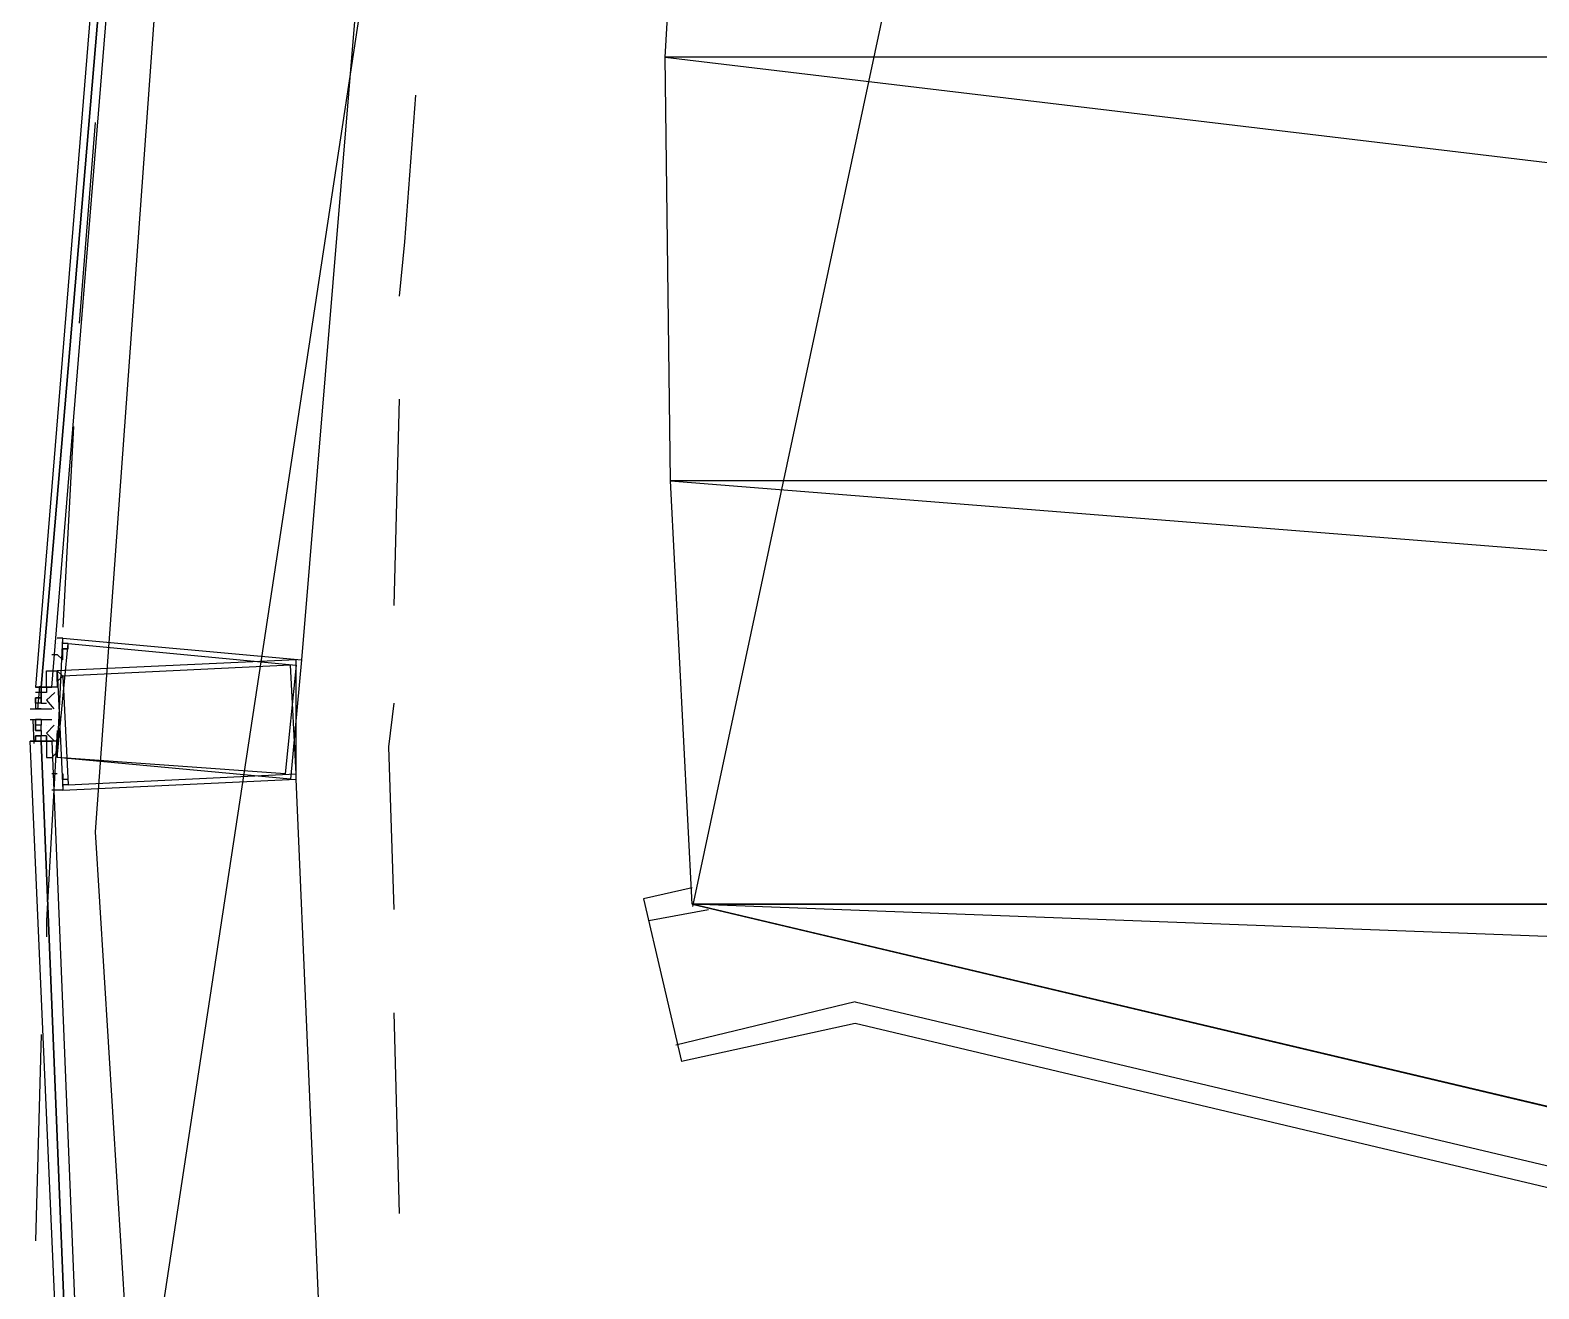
# Model space of a CAD drawing. Header units: feet. Extents: x -84 to 198, y -22 to 181.
# Drawn here: x 13.28 to 16.987, y 61.686 to 64.778 of the extents above; entities that cross this region are included whole.
import ezdxf

# ---------------------------------------------------------------- set-up
doc = ezdxf.new("R2010")
doc.units = ezdxf.units.FT
for name, color, linetype in [('A-AREA-COMUN', 252, 'CONTINUOUS'), ('A-LINEA', 7, 'CONTINUOUS'), ('A-MURO-CONCRETO', 8, 'CONTINUOUS')]:
    doc.layers.add(name, color=color, linetype=linetype)

msp = doc.modelspace()

# ---------------------------------------------------------------- linework, layer by layer
at = {"layer": 'A-AREA-COMUN'}
msp.add_lwpolyline([(22.912, 92.0178), (23.28, 89.4044), (24.128, 86.56), (24.128, 85.5644), (21.84, 82.72), (19.552, 80.4089), (16.832, 76.4444), (15.328, 73.28), (14.752, 70.8444), (14.4, 70.4889), (13.728, 66.8089), (13.44, 62.8089), (13.952, 54.4889)], dxfattribs=at)
at = {"layer": 'A-LINEA'}
for p, q in [((17.6891, 75.6643), (14.9075, 62.6253)), ((15.5275, 74.2895), (13.4294, 60.48)), ((14.2533, 66.9244), (13.9467, 63.2311)), ((13.44, 64.5511), (13.4, 64.0578)), ((14.1867, 63.8711), (14.1733, 63.3644)), ((13.3867, 63.8044), (13.36, 63.3111)), ((13.3333, 63.2844), (13.3333, 63.2844)), ((13.3333, 63.2711), (13.3333, 63.2711)), ((13.3333, 63.2578), (13.3333, 63.2578)), ((13.3467, 63.2711), (13.3467, 63.2711)), ((13.3467, 63.2578), (13.3467, 63.2578)), ((13.3733, 63.2711), (13.36, 63.2711)), ((13.2933, 63.1644), (13.2933, 63.1644)), ((13.2933, 63.1644), (13.2933, 63.1644)), ((13.2933, 63.1644), (13.2933, 63.1644)), ((13.2933, 63.1644), (13.2933, 63.1644)), ((13.2933, 63.1644), (13.2933, 63.1644)), ((13.2933, 63.1644), (13.2933, 63.1644)), ((13.2933, 63.1644), (13.2933, 63.1644)), ((13.2933, 63.1644), (13.2933, 63.1644)), ((13.2933, 63.1644), (13.2933, 63.1644)), ((13.2933, 63.1644), (13.2933, 63.1644)), ((13.3067, 63.1644), (13.2933, 63.1644)), ((13.2933, 63.1644), (13.2933, 63.1644)), ((13.2933, 63.1644), (13.2933, 63.1644)), ((13.2933, 63.1644), (13.2933, 63.1644)), ((13.2933, 63.1644), (13.2933, 63.1644)), ((13.2933, 63.1644), (13.2933, 63.1644)), ((13.2933, 63.1644), (13.2933, 63.1644)), ((13.2933, 63.1644), (13.2933, 63.1644)), ((13.299, 63.1088), (13.3038, 63.1666)), ((13.3067, 63.1644), (13.3067, 63.1644)), ((13.3067, 63.1644), (13.3067, 63.1644)), ((13.3067, 63.1644), (13.3067, 63.1644)), ((13.3067, 63.1644), (13.3067, 63.1644)), ((13.3067, 63.1644), (13.3067, 63.1644)), ((13.3067, 63.1644), (13.3067, 63.1644)), ((13.3067, 63.1644), (13.3067, 63.1644)), ((13.3067, 63.1644), (13.3067, 63.1644)), ((13.3067, 63.1644), (13.3067, 63.1644)), ((13.3067, 63.1644), (13.3067, 63.1644)), ((13.3067, 63.1644), (13.32, 63.1644)), ((13.3067, 63.1644), (13.3067, 63.1644)), ((13.3067, 63.1644), (13.3067, 63.1511)), ((13.3067, 63.1644), (13.3067, 63.1511)), ((13.32, 63.1644), (13.32, 63.1644)), ((13.32, 63.1644), (13.32, 63.1511)), ((13.32, 63.1644), (13.32, 63.1644)), ((13.32, 63.1644), (13.32, 63.1644)), ((13.32, 63.1644), (13.32, 63.1644)), ((13.32, 63.1644), (13.32, 63.1644)), ((13.3333, 63.1644), (13.3333, 63.1644)), ((13.3333, 63.1644), (13.3333, 63.1644)), ((13.3333, 63.1644), (13.3333, 63.1644)), ((13.3333, 63.1644), (13.3333, 63.1644)), ((13.3333, 63.1644), (13.3333, 63.1644)), ((13.2933, 63.1511), (13.2933, 63.1511)), ((13.2933, 63.1511), (13.2933, 63.1511)), ((13.3067, 63.1511), (13.2933, 63.1511)), ((13.2933, 63.1511), (13.2933, 63.1511)), ((13.2933, 63.1511), (13.2933, 63.1511)), ((13.2933, 63.1511), (13.2933, 63.1511)), ((13.2933, 63.1511), (13.2933, 63.1511)), ((13.2933, 63.1511), (13.2933, 63.1511)), ((13.2933, 63.1511), (13.2933, 63.1511)), ((13.2933, 63.1378), (13.2933, 63.1378)), ((13.2933, 63.1378), (13.2933, 63.1378)), ((13.2933, 63.1244), (13.2933, 63.1378)), ((13.2933, 63.1378), (13.2933, 63.1378)), ((13.2933, 63.1378), (13.2933, 63.1378)), ((13.3067, 63.1378), (13.2933, 63.1378)), ((13.2933, 63.1378), (13.2933, 63.1378)), ((13.2933, 63.1378), (13.2933, 63.1378)), ((13.2933, 63.1378), (13.2933, 63.1378)), ((13.2933, 63.1378), (13.2933, 63.1378)), ((13.2933, 63.1378), (13.2933, 63.1378)), ((13.2933, 63.1378), (13.2933, 63.1378)), ((13.3067, 63.1378), (13.2933, 63.1378)), ((13.2933, 63.1378), (13.2933, 63.1378)), ((13.2933, 63.1378), (13.2933, 63.1378)), ((13.2933, 63.1378), (13.2933, 63.1378)), ((13.2933, 63.1378), (13.2933, 63.1378)), ((13.2933, 63.1378), (13.2933, 63.1378)), ((13.2933, 63.1378), (13.2933, 63.1378)), ((13.2933, 63.1378), (13.2933, 63.1378)), ((13.2933, 63.1378), (13.2933, 63.1378)), ((13.2933, 63.1378), (13.2933, 63.1378)), ((13.2933, 63.1378), (13.2933, 63.1244)), ((13.2933, 63.1378), (13.2933, 63.1378)), ((13.2933, 63.1378), (13.2933, 63.1378)), ((13.2933, 63.1378), (13.2933, 63.1378)), ((13.2933, 63.1378), (13.2933, 63.1378)), ((13.2933, 63.1378), (13.2933, 63.1378)), ((13.2933, 63.1378), (13.2933, 63.1378)), ((13.2933, 63.1378), (13.2933, 63.1378)), ((13.2933, 63.1378), (13.2933, 63.1378)), ((13.2933, 63.1378), (13.2933, 63.1378)), ((13.3067, 63.1378), (13.2933, 63.1378)), ((13.2933, 63.1244), (13.2933, 63.1244)), ((13.2933, 63.1244), (13.2933, 63.1244)), ((13.2933, 63.1244), (13.2933, 63.1244)), ((13.2933, 63.1244), (13.2933, 63.1244)), ((13.2933, 63.1244), (13.2933, 63.1111)), ((13.2933, 63.1244), (13.2933, 63.1244)), ((13.2933, 63.1244), (13.2933, 63.1244)), ((13.2933, 63.1244), (13.2933, 63.1244)), ((13.2933, 63.1244), (13.2933, 63.1244)), ((13.2933, 63.1244), (13.2933, 63.1244)), ((13.2933, 63.1244), (13.2933, 63.1244)), ((13.3067, 63.1244), (13.2933, 63.1244)), ((13.2933, 63.1244), (13.2933, 63.1244)), ((13.2933, 63.1244), (13.2933, 63.1244)), ((13.2933, 63.1244), (13.2933, 63.1244)), ((13.2933, 63.1244), (13.2933, 63.1244)), ((13.2933, 63.1244), (13.2933, 63.1244)), ((13.2933, 63.1244), (13.2933, 63.1244)), ((13.2933, 63.1244), (13.2933, 63.1244)), ((13.2933, 63.1244), (13.2933, 63.1244)), ((13.2933, 63.1244), (13.2933, 63.1244)), ((13.2933, 63.1244), (13.2933, 63.1244)), ((13.2933, 63.1244), (13.2933, 63.1244)), ((13.2933, 63.1244), (13.2933, 63.1244)), ((13.2933, 63.1244), (13.2933, 63.1244)), ((13.2933, 63.1244), (13.2933, 63.1244)), ((13.2933, 63.1244), (13.2933, 63.1244)), ((13.2933, 63.1244), (13.2933, 63.1244)), ((13.2933, 63.1244), (13.2933, 63.1244)), ((13.2933, 63.1244), (13.2933, 63.1111)), ((13.2933, 63.1244), (13.2933, 63.1244)), ((13.2933, 63.1244), (13.2933, 63.1244)), ((13.2933, 63.1244), (13.2933, 63.1111)), ((13.3067, 63.1511), (13.3067, 63.1511)), ((13.3067, 63.1511), (13.3067, 63.1511)), ((13.3067, 63.1511), (13.3067, 63.1511)), ((13.3067, 63.1511), (13.3067, 63.1511)), ((13.32, 63.1511), (13.3067, 63.1511)), ((13.3067, 63.1511), (13.3067, 63.1378)), ((13.3067, 63.1511), (13.3067, 63.1511)), ((13.3067, 63.1511), (13.3067, 63.1511)), ((13.3067, 63.1378), (13.3067, 63.1511)), ((13.32, 63.1511), (13.3067, 63.1511)), ((13.3067, 63.1511), (13.3067, 63.1511)), ((13.3067, 63.1378), (13.3067, 63.1511)), ((13.3067, 63.1511), (13.3067, 63.1511)), ((13.3067, 63.1511), (13.3067, 63.1511)), ((13.3067, 63.1511), (13.3067, 63.1511)), ((13.3067, 63.1378), (13.3067, 63.1511)), ((13.3067, 63.1511), (13.3067, 63.1511)), ((13.3067, 63.1511), (13.3067, 63.1511)), ((13.3067, 63.1511), (13.3067, 63.1511)), ((13.3067, 63.1511), (13.3067, 63.1511)), ((13.3067, 63.1511), (13.3067, 63.1511)), ((13.3067, 63.1511), (13.3067, 63.1511)), ((13.3067, 63.1511), (13.3067, 63.1511)), ((13.3067, 63.1511), (13.3067, 63.1511)), ((13.3067, 63.1511), (13.3067, 63.1511)), ((13.3067, 63.1511), (13.3067, 63.1511)), ((13.3067, 63.1511), (13.3067, 63.1511)), ((13.3067, 63.1511), (13.3067, 63.1511)), ((13.3067, 63.1511), (13.3067, 63.1511)), ((13.3067, 63.1511), (13.3067, 63.1511)), ((13.32, 63.1511), (13.3067, 63.1511)), ((13.3067, 63.1511), (13.3067, 63.1511)), ((13.3067, 63.1511), (13.3067, 63.1511)), ((13.3067, 63.1511), (13.3067, 63.1511)), ((13.3067, 63.1511), (13.3067, 63.1511)), ((13.3067, 63.1378), (13.3067, 63.1378)), ((13.3067, 63.1378), (13.3067, 63.1378)), ((13.3067, 63.1378), (13.3067, 63.1378)), ((13.3067, 63.1244), (13.3067, 63.1378)), ((13.3067, 63.1378), (13.3067, 63.1378)), ((13.3067, 63.1244), (13.3067, 63.1378)), ((13.3067, 63.1244), (13.3067, 63.1378)), ((13.3067, 63.1378), (13.3067, 63.1378)), ((13.3067, 63.1378), (13.3067, 63.1378)), ((13.3067, 63.1378), (13.3067, 63.1378)), ((13.3067, 63.1378), (13.3067, 63.1378)), ((13.3067, 63.1378), (13.3067, 63.1378)), ((13.3067, 63.1378), (13.3067, 63.1378)), ((13.3067, 63.1378), (13.3067, 63.1378)), ((13.3067, 63.1378), (13.3067, 63.1378)), ((13.3067, 63.1378), (13.3067, 63.1378)), ((13.3067, 63.1378), (13.3067, 63.1378)), ((13.3067, 63.1378), (13.3067, 63.1378)), ((13.3067, 63.1378), (13.3067, 63.1378)), ((13.3067, 63.1378), (13.3067, 63.1378)), ((13.3067, 63.1378), (13.3067, 63.1378)), ((13.3067, 63.1378), (13.3067, 63.1244)), ((13.3067, 63.1378), (13.3067, 63.1378)), ((13.3067, 63.1378), (13.3067, 63.1378)), ((13.3067, 63.1378), (13.3067, 63.1244)), ((13.3067, 63.1244), (13.3067, 63.1244)), ((13.3067, 63.1244), (13.3067, 63.1244)), ((13.3067, 63.1244), (13.3067, 63.1244)), ((13.3067, 63.1244), (13.3067, 63.1244)), ((13.3067, 63.1244), (13.3067, 63.1244)), ((13.3067, 63.1244), (13.3067, 63.1244)), ((13.3067, 63.1244), (13.3067, 63.1244)), ((13.3067, 63.1244), (13.32, 63.1244)), ((13.3067, 63.1244), (13.3067, 63.1244)), ((13.3067, 63.1244), (13.3067, 63.1244)), ((13.3067, 63.1244), (13.3067, 63.1244)), ((13.3067, 63.1244), (13.3067, 63.1244)), ((13.3067, 63.1244), (13.3067, 63.1244)), ((13.3067, 63.1244), (13.3067, 63.1244)), ((13.3067, 63.1244), (13.3067, 63.1244)), ((13.3067, 63.1244), (13.3067, 63.1244)), ((13.3067, 63.1244), (13.3067, 63.1244)), ((13.3067, 63.1244), (13.3067, 63.1244)), ((13.3067, 63.1244), (13.3067, 63.1244)), ((13.3067, 63.1244), (13.3067, 63.1244)), ((13.3067, 63.1244), (13.3067, 63.1244)), ((13.32, 63.1511), (13.32, 63.1511)), ((13.32, 63.1511), (13.32, 63.1511)), ((13.32, 63.1511), (13.32, 63.1511)), ((13.32, 63.1511), (13.32, 63.1511)), ((13.32, 63.1511), (13.32, 63.1511)), ((13.32, 63.1511), (13.32, 63.1511)), ((13.32, 63.1511), (13.32, 63.1511)), ((13.32, 63.1511), (13.32, 63.1511)), ((13.32, 63.1511), (13.32, 63.1511)), ((13.32, 63.1511), (13.32, 63.1511)), ((13.32, 63.1244), (13.32, 63.1244)), ((13.32, 63.1244), (13.32, 63.1244)), ((13.32, 63.1244), (13.32, 63.1244)), ((13.28, 63.1111), (13.28, 63.1111)), ((13.28, 63.1111), (13.2933, 63.1111)), ((13.28, 63.1111), (13.2933, 63.1111)), ((13.28, 63.1111), (13.2933, 63.1111)), ((13.2933, 63.1111), (13.2933, 63.1111)), ((13.2933, 63.1111), (13.2933, 63.1111)), ((13.2933, 63.1111), (13.2933, 63.1111)), ((13.2933, 63.1111), (13.2933, 63.1111)), ((13.2933, 63.1111), (13.3067, 63.1111)), ((13.2933, 63.1111), (13.2933, 63.1111)), ((13.2933, 63.1111), (13.3067, 63.1111)), ((13.2933, 63.1111), (13.2933, 63.1111)), ((13.3067, 63.1111), (13.2933, 63.1111)), ((13.3067, 63.1111), (13.3067, 63.1111)), ((13.3067, 63.1111), (13.3067, 63.1111)), ((13.3067, 63.1111), (13.3067, 63.1111)), ((13.3067, 63.1111), (13.3067, 63.1111)), ((13.3067, 63.1111), (13.3067, 63.1111)), ((13.3067, 63.1111), (13.3067, 63.1111)), ((13.3067, 63.1111), (13.3067, 63.1111)), ((13.3067, 63.1111), (13.3067, 63.1111)), ((13.3067, 63.1111), (13.3067, 63.1111)), ((13.3067, 63.1111), (13.3067, 63.1111)), ((13.3067, 63.1111), (13.3067, 63.1111)), ((13.3067, 63.1111), (13.3067, 63.1111)), ((13.3067, 63.1111), (13.3067, 63.1111)), ((13.3067, 63.1111), (13.3067, 63.1111)), ((13.3067, 63.1111), (13.3067, 63.1111)), ((13.3067, 63.1111), (13.3067, 63.1111)), ((13.3067, 63.1111), (13.3067, 63.1111)), ((13.3067, 63.1111), (13.3067, 63.1111)), ((13.3067, 63.1111), (13.3067, 63.1111)), ((13.3067, 63.1111), (13.3067, 63.1111)), ((13.3067, 63.1111), (13.3067, 63.1111)), ((13.3067, 63.1111), (13.3067, 63.1111)), ((13.32, 63.1111), (13.32, 63.1111)), ((13.32, 63.1111), (13.32, 63.1111)), ((13.32, 63.1111), (13.32, 63.1111)), ((13.32, 63.1111), (13.32, 63.1111)), ((13.32, 63.1111), (13.32, 63.1111)), ((13.32, 63.1111), (13.32, 63.1111)), ((13.32, 63.1111), (13.32, 63.1111)), ((13.32, 63.1111), (13.32, 63.1111)), ((13.32, 63.1111), (13.32, 63.1111)), ((13.32, 63.1111), (13.32, 63.1111)), ((13.32, 63.1111), (13.32, 63.1111)), ((13.32, 63.1111), (13.32, 63.1111)), ((13.32, 63.1111), (13.32, 63.1111)), ((13.32, 63.1111), (13.32, 63.1111)), ((13.28, 63.0844), (13.28, 63.0844)), ((13.28, 63.0844), (13.2933, 63.0844)), ((13.28, 63.0844), (13.28, 63.0844)), ((13.28, 63.0844), (13.2933, 63.0844)), ((13.2895, 63.0255), (13.2871, 63.0834)), ((13.2933, 63.0844), (13.2933, 63.0844)), ((13.2933, 63.0844), (13.2933, 63.0844)), ((13.2933, 63.0844), (13.2933, 63.0844)), ((13.2933, 63.0844), (13.2933, 63.0844)), ((13.2933, 63.0844), (13.2933, 63.0844)), ((13.2933, 63.0844), (13.3067, 63.0844)), ((13.2933, 63.0844), (13.2933, 63.0844)), ((13.2933, 63.0844), (13.3067, 63.0844)), ((13.2933, 63.0844), (13.2933, 63.0844)), ((13.2933, 63.0711), (13.2933, 63.0844)), ((13.3067, 63.0844), (13.2933, 63.0844)), ((13.2933, 63.0711), (13.2933, 63.0844)), ((13.2933, 63.0844), (13.2933, 63.0844)), ((13.2933, 63.0711), (13.2933, 63.0711)), ((13.2933, 63.0711), (13.2933, 63.0711)), ((13.2933, 63.0711), (13.2933, 63.0711)), ((13.2933, 63.0711), (13.2933, 63.0711)), ((13.2933, 63.0711), (13.2933, 63.0711)), ((13.2933, 63.0711), (13.2933, 63.0711)), ((13.2933, 63.0711), (13.2933, 63.0711)), ((13.2933, 63.0711), (13.2933, 63.0711)), ((13.2933, 63.0711), (13.2933, 63.0711)), ((13.2933, 63.0711), (13.2933, 63.0711)), ((13.2933, 63.0711), (13.2933, 63.0711)), ((13.2933, 63.0711), (13.2933, 63.0711)), ((13.2933, 63.0711), (13.2933, 63.0711)), ((13.2933, 63.0711), (13.2933, 63.0711)), ((13.2933, 63.0711), (13.2933, 63.0711)), ((13.2933, 63.0711), (13.2933, 63.0711)), ((13.2933, 63.0711), (13.2933, 63.0711)), ((13.2933, 63.0711), (13.2933, 63.0711)), ((13.2933, 63.0711), (13.2933, 63.0711)), ((13.2933, 63.0711), (13.2933, 63.0578)), ((13.2933, 63.0711), (13.2933, 63.0711)), ((13.2933, 63.0711), (13.2933, 63.0711)), ((13.2933, 63.0711), (13.2933, 63.0711)), ((13.2933, 63.0711), (13.2933, 63.0711)), ((13.2933, 63.0711), (13.2933, 63.0711)), ((13.2933, 63.0711), (13.2933, 63.0711)), ((13.2933, 63.0711), (13.2933, 63.0711)), ((13.2933, 63.0711), (13.2933, 63.0711)), ((13.2933, 63.0711), (13.2933, 63.0711)), ((13.2933, 63.0578), (13.2933, 63.0711)), ((13.2933, 63.0711), (13.2933, 63.0711)), ((13.2933, 63.0711), (13.2933, 63.0711)), ((13.2933, 63.0711), (13.2933, 63.0711)), ((13.2933, 63.0711), (13.2933, 63.0711)), ((13.2933, 63.0711), (13.2933, 63.0711)), ((13.2933, 63.0578), (13.2933, 63.0578)), ((13.2933, 63.0578), (13.2933, 63.0578)), ((13.2933, 63.0578), (13.2933, 63.0578)), ((13.2933, 63.0578), (13.2933, 63.0578)), ((13.2933, 63.0578), (13.2933, 63.0578)), ((13.2933, 63.0578), (13.2933, 63.0578)), ((13.2933, 63.0578), (13.2933, 63.0578)), ((13.2933, 63.0578), (13.2933, 63.0578)), ((13.2933, 63.0578), (13.2933, 63.0578)), ((13.2933, 63.0578), (13.2933, 63.0578)), ((13.2933, 63.0578), (13.2933, 63.0578)), ((13.2933, 63.0578), (13.2933, 63.0578)), ((13.2933, 63.0578), (13.2933, 63.0578)), ((13.2933, 63.0578), (13.2933, 63.0578)), ((13.2933, 63.0578), (13.2933, 63.0578)), ((13.2933, 63.0578), (13.2933, 63.0578)), ((13.2933, 63.0578), (13.2933, 63.0578)), ((13.2933, 63.0578), (13.2933, 63.0578)), ((13.2933, 63.0578), (13.2933, 63.0578)), ((13.2933, 63.0578), (13.2933, 63.0578)), ((13.2933, 63.0578), (13.2933, 63.0578)), ((13.2933, 63.0578), (13.2933, 63.0578)), ((13.2933, 63.0578), (13.3067, 63.0578)), ((13.2933, 63.0578), (13.2933, 63.0578)), ((13.2933, 63.0578), (13.3067, 63.0578)), ((13.2933, 63.0578), (13.2933, 63.0578)), ((13.2933, 63.0578), (13.2933, 63.0578)), ((13.2933, 63.0578), (13.2933, 63.0578)), ((13.3067, 63.0578), (13.2933, 63.0578)), ((13.2933, 63.0578), (13.2933, 63.0578)), ((13.2933, 63.0578), (13.2933, 63.0578)), ((13.2933, 63.0578), (13.2933, 63.0578)), ((13.2933, 63.0578), (13.2933, 63.0578)), ((13.3067, 63.0844), (13.3067, 63.0844)), ((13.3067, 63.0844), (13.3067, 63.0844)), ((13.3067, 63.0844), (13.3067, 63.0844)), ((13.3067, 63.0844), (13.3067, 63.0844)), ((13.3067, 63.0844), (13.3067, 63.0844)), ((13.3067, 63.0844), (13.3067, 63.0844)), ((13.3067, 63.0844), (13.3067, 63.0844)), ((13.3067, 63.0844), (13.3067, 63.0844)), ((13.3067, 63.0844), (13.3067, 63.0844)), ((13.3067, 63.0844), (13.3067, 63.0844)), ((13.3067, 63.0844), (13.3067, 63.0844)), ((13.3067, 63.0844), (13.3067, 63.0844)), ((13.3067, 63.0844), (13.3067, 63.0844)), ((13.3067, 63.0844), (13.3067, 63.0844)), ((13.3067, 63.0844), (13.3067, 63.0844)), ((13.3067, 63.0844), (13.3067, 63.0844)), ((13.3067, 63.0844), (13.3067, 63.0844)), ((13.3067, 63.0844), (13.3067, 63.0844)), ((13.3067, 63.0844), (13.3067, 63.0844)), ((13.3067, 63.0844), (13.3067, 63.0844)), ((13.3067, 63.0844), (13.3067, 63.0844)), ((13.3067, 63.0711), (13.3067, 63.0711)), ((13.3067, 63.0711), (13.3067, 63.0711)), ((13.3067, 63.0711), (13.3067, 63.0711)), ((13.3067, 63.0711), (13.3067, 63.0711)), ((13.3067, 63.0711), (13.3067, 63.0711)), ((13.3067, 63.0711), (13.3067, 63.0711)), ((13.3067, 63.0711), (13.3067, 63.0711)), ((13.3067, 63.0711), (13.3067, 63.0711)), ((13.3067, 63.0711), (13.3067, 63.0711)), ((13.3067, 63.0711), (13.3067, 63.0711)), ((13.3067, 63.0711), (13.3067, 63.0711)), ((13.3067, 63.0711), (13.3067, 63.0711)), ((13.3067, 63.0711), (13.3067, 63.0711)), ((13.3067, 63.0711), (13.3067, 63.0711)), ((13.3067, 63.0711), (13.3067, 63.0711)), ((13.3067, 63.0711), (13.3067, 63.0711)), ((13.3067, 63.0711), (13.3067, 63.0711)), ((13.3067, 63.0711), (13.3067, 63.0711)), ((13.3067, 63.0711), (13.3067, 63.0711)), ((13.3067, 63.0711), (13.3067, 63.0711)), ((13.3067, 63.0711), (13.3067, 63.0711)), ((13.3067, 63.0578), (13.3067, 63.0711)), ((13.3067, 63.0578), (13.3067, 63.0711)), ((13.3067, 63.0578), (13.3067, 63.0578)), ((13.3067, 63.0578), (13.3067, 63.0578)), ((13.3067, 63.0578), (13.3067, 63.0578)), ((13.3067, 63.0578), (13.3067, 63.0578)), ((13.3067, 63.0578), (13.3067, 63.0578)), ((13.3067, 63.0578), (13.3067, 63.0578)), ((13.3067, 63.0578), (13.3067, 63.0578)), ((13.3067, 63.0578), (13.3067, 63.0578)), ((13.3067, 63.0578), (13.3067, 63.0578)), ((13.3067, 63.0578), (13.3067, 63.0578)), ((13.3067, 63.0578), (13.3067, 63.0444)), ((13.3067, 63.0578), (13.3067, 63.0444)), ((13.3067, 63.0578), (13.3067, 63.0578)), ((13.3067, 63.0578), (13.3067, 63.0578)), ((13.3067, 63.0578), (13.3067, 63.0578)), ((13.3067, 63.0578), (13.3067, 63.0578)), ((13.3067, 63.0578), (13.3067, 63.0578)), ((13.3067, 63.0578), (13.3067, 63.0578)), ((13.3067, 63.0578), (13.3067, 63.0578)), ((13.3067, 63.0578), (13.3067, 63.0578)), ((13.3067, 63.0578), (13.3067, 63.0578)), ((13.3067, 63.0578), (13.3067, 63.0578)), ((13.3067, 63.0578), (13.3067, 63.0578)), ((13.3067, 63.0578), (13.3067, 63.0578)), ((13.32, 63.0844), (13.32, 63.0844)), ((13.32, 63.0844), (13.32, 63.0844)), ((13.32, 63.0844), (13.32, 63.0844)), ((13.32, 63.0844), (13.32, 63.0844)), ((13.32, 63.0844), (13.32, 63.0844)), ((13.32, 63.0844), (13.32, 63.0844)), ((13.32, 63.0844), (13.32, 63.0844)), ((13.32, 63.0844), (13.32, 63.0844)), ((13.32, 63.0844), (13.32, 63.0844)), ((13.32, 63.0844), (13.32, 63.0844)), ((13.32, 63.0844), (13.32, 63.0844)), ((13.32, 63.0844), (13.32, 63.0844)), ((13.32, 63.0844), (13.32, 63.0844)), ((13.32, 63.0844), (13.32, 63.0844)), ((13.32, 63.0711), (13.32, 63.0711)), ((13.32, 63.0711), (13.32, 63.0711)), ((13.32, 63.0711), (13.32, 63.0711)), ((13.2933, 63.0311), (13.28, 63.0311)), ((13.2933, 63.0444), (13.2933, 63.0444)), ((13.2933, 63.0444), (13.2933, 63.0444)), ((13.2933, 63.0444), (13.2933, 63.0444)), ((13.2933, 63.0444), (13.2933, 63.0444)), ((13.2933, 63.0444), (13.2933, 63.0444)), ((13.2933, 63.0444), (13.2933, 63.0444)), ((13.2933, 63.0444), (13.2933, 63.0444)), ((13.2933, 63.0444), (13.2933, 63.0444)), ((13.2933, 63.0444), (13.3067, 63.0444)), ((13.2933, 63.0444), (13.2933, 63.0444)), ((13.2933, 63.0444), (13.2933, 63.0444)), ((13.2933, 63.0444), (13.2933, 63.0444)), ((13.2933, 63.0444), (13.3067, 63.0444)), ((13.2933, 63.0444), (13.2933, 63.0444)), ((13.2933, 63.0311), (13.2933, 63.0444)), ((13.2933, 63.0311), (13.2933, 63.0444)), ((13.2933, 63.0311), (13.2933, 63.0311)), ((13.2933, 63.0311), (13.2933, 63.0311)), ((13.2933, 63.0311), (13.2933, 63.0311)), ((13.2933, 63.0311), (13.2933, 63.0311)), ((13.2933, 63.0311), (13.2933, 63.0311)), ((13.2933, 63.0311), (13.2933, 63.0311)), ((13.2933, 63.0311), (13.2933, 63.0311)), ((13.2933, 63.0311), (13.2933, 63.0311)), ((13.2933, 63.0311), (13.2933, 63.0311)), ((13.2933, 63.0311), (13.2933, 63.0311)), ((13.2933, 63.0311), (13.2933, 63.0311)), ((13.2933, 63.0311), (13.2933, 63.0311)), ((13.2933, 63.0311), (13.2933, 63.0311)), ((13.2933, 63.0311), (13.2933, 63.0311)), ((13.2933, 63.0311), (13.2933, 63.0311)), ((13.32, 63.0444), (13.3067, 63.0444)), ((13.3067, 63.0444), (13.3067, 63.0444)), ((13.3067, 63.0444), (13.3067, 63.0444)), ((13.3067, 63.0444), (13.3067, 63.0444)), ((13.3067, 63.0444), (13.3067, 63.0444)), ((13.3067, 63.0444), (13.3067, 63.0444)), ((13.3067, 63.0444), (13.3067, 63.0444)), ((13.3067, 63.0444), (13.3067, 63.0444)), ((13.3067, 63.0444), (13.3067, 63.0444)), ((13.3067, 63.0444), (13.3067, 63.0444)), ((13.32, 63.0444), (13.3067, 63.0444)), ((13.3067, 63.0444), (13.3067, 63.0444)), ((13.3067, 63.0444), (13.3067, 63.0444)), ((13.3067, 63.0444), (13.3067, 63.0444)), ((13.3067, 63.0444), (13.3067, 63.0444)), ((13.3067, 63.0444), (13.3067, 63.0444)), ((13.3067, 63.0444), (13.3067, 63.0444)), ((13.3067, 63.0444), (13.3067, 63.0444)), ((13.3067, 63.0444), (13.3067, 63.0444)), ((13.3067, 63.0444), (13.3067, 63.0444)), ((13.3067, 63.0444), (13.3067, 63.0444)), ((13.3067, 63.0444), (13.3067, 63.0444)), ((13.3067, 63.0444), (13.3067, 63.0444)), ((13.3067, 63.0444), (13.3067, 63.0444)), ((13.3067, 63.0444), (13.3067, 63.0444)), ((13.3067, 63.0444), (13.3067, 63.0444)), ((13.3067, 63.0444), (13.3067, 63.0444)), ((13.3067, 63.0444), (13.3067, 63.0444)), ((13.3067, 63.0444), (13.3067, 63.0444)), ((13.3067, 63.0444), (13.3067, 63.0444)), ((13.3067, 63.0444), (13.3067, 63.0444)), ((13.3067, 63.0311), (13.3067, 63.0311)), ((13.3067, 63.0311), (13.3067, 63.0311)), ((13.3067, 63.0311), (13.3067, 63.0311)), ((13.3067, 63.0311), (13.3067, 63.0311)), ((13.3067, 63.0311), (13.3067, 63.0311)), ((13.3067, 63.0311), (13.3067, 63.0311)), ((13.3067, 63.0311), (13.32, 63.0311)), ((13.3067, 63.0311), (13.3067, 63.0311)), ((13.32, 63.0444), (13.32, 63.0444)), ((13.32, 63.0444), (13.32, 63.0444)), ((13.32, 63.0444), (13.32, 63.0311)), ((13.32, 63.0444), (13.32, 63.0444)), ((13.32, 63.0444), (13.32, 63.0444)), ((13.32, 63.0444), (13.32, 63.0444)), ((13.32, 63.0444), (13.32, 63.0444)), ((13.32, 63.0311), (13.32, 63.0311)), ((13.32, 63.0311), (13.32, 63.0311)), ((13.32, 63.0311), (13.32, 63.0311)), ((13.32, 63.0311), (13.32, 63.0311)), ((13.32, 63.0311), (13.32, 63.0311)), ((13.32, 63.0311), (13.32, 63.0311)), ((13.3333, 63.0311), (13.3333, 63.0311)), ((13.3333, 63.0311), (13.3333, 63.0311)), ((13.3333, 63.0311), (13.3333, 63.0311)), ((13.3333, 63.0311), (13.3333, 63.0311)), ((13.3333, 62.9378), (13.3333, 62.9378)), ((13.3333, 62.9378), (13.3333, 62.9378)), ((13.36, 62.9244), (13.36, 62.9244)), ((13.36, 62.9244), (13.36, 62.9244)), ((14.0933, 59.2311), (13.9333, 62.9378)), ((14.9067, 62.6711), (14.7867, 62.6444)), ((14.7867, 62.6444), (14.88, 62.2444)), ((14.8, 62.5911), (14.9467, 62.6178)), ((15.3067, 62.3911), (14.8667, 62.2844)), ((15.3067, 62.3911), (32.0933, 58.4178)), ((14.1733, 62.3644), (14.1867, 61.8711)), ((13.3067, 62.3111), (13.2933, 61.8044)), ((15.3067, 62.3378), (14.88, 62.2444)), ((32.1333, 58.3511), (15.3067, 62.3378))]:
    msp.add_line(p, q, dxfattribs=at)
for points in [[(58.8267, 65.9378), (58.36, 63.9911), (20.12, 73.0444), (18.2, 64.9378), (30.4267, 62.0444), (29.7333, 59.1244), (14.9067, 62.6311)], [(13.6133, 67.0978), (13.2933, 63.1644), (13.3067, 63.1644), (13.64, 67.0978), (13.6267, 67.0978), (13.6133, 67.0978)], [(13.64, 67.0978), (13.3067, 63.1644), (13.32, 63.1644), (13.3333, 63.1644), (13.6533, 67.0978), (13.64, 67.0978)], [(14.2267, 64.6178), (14.2, 64.2578), (14.1867, 64.1244)], [(13.3333, 63.2444), (13.3467, 63.2444), (13.3467, 63.2444), (13.36, 63.2311), (13.36, 63.2311), (13.36, 63.2578), (13.36, 63.2578), (13.3733, 63.2578), (13.3733, 63.2578), (13.3733, 63.2578), (13.3733, 63.2578), (13.3733, 63.2578), (13.3733, 63.2711), (13.3733, 63.2711), (13.3733, 63.2711), (13.36, 63.2711), (13.36, 63.2711), (13.36, 63.2844), (13.36, 63.2844), (13.3467, 63.2844), (13.3467, 63.2844)], [(13.9467, 63.2311), (13.92, 62.9378), (13.3467, 62.9911), (13.36, 63.2844), (13.9467, 63.2311)], [(13.9333, 63.2178), (13.9067, 62.9511), (13.3467, 62.9911), (13.3733, 63.2711), (13.9333, 63.2178)], [(13.3733, 63.2578), (13.3733, 63.2578), (13.36, 63.2578), (13.36, 63.2578)], [(13.32, 63.1778), (13.32, 63.1778), (13.32, 63.1911), (13.32, 63.1911), (13.32, 63.2044), (13.32, 63.2044), (13.32, 63.2044), (13.3467, 63.2044), (13.3467, 63.2044), (13.3467, 63.1911), (13.3467, 63.1911), (13.3467, 63.1911), (13.3467, 63.2044), (13.3467, 63.2044), (13.36, 63.1911), (13.36, 63.1911), (13.3467, 63.1778), (13.3467, 63.1778), (13.3467, 63.1911), (13.3467, 63.1911), (13.3467, 63.1911), (13.3467, 63.1644), (13.3467, 63.1644), (13.32, 63.1644), (13.32, 63.1644), (13.32, 63.1778)], [(13.9333, 62.9378), (13.9333, 63.2311), (13.3467, 63.2044), (13.36, 62.9111), (13.9333, 62.9378)], [(13.9333, 62.9511), (13.92, 63.2178), (13.36, 63.1911), (13.3733, 62.9244), (13.9333, 62.9511)], [(13.3067, 63.1511), (13.3067, 63.1644), (13.2933, 63.1644)], [(13.3333, 63.1644), (13.32, 63.1644), (13.3067, 63.1644), (13.2933, 63.1644)], [(13.3067, 63.1511), (13.3067, 63.1511), (13.2933, 63.1511)], [(13.2933, 63.1378), (13.3067, 63.1378), (13.3067, 63.1511)], [(13.3404, 63.1511), (13.32, 63.1322), (13.3383, 63.1112)], [(14.1733, 63.1244), (14.16, 63.0178), (14.1733, 62.6178)], [(13.2933, 63.1111), (13.3067, 63.1111), (13.32, 63.1111), (13.3333, 63.1111)], [(13.28, 63.0844), (13.2933, 63.0844), (13.2933, 63.0711)], [(13.3067, 63.0844), (13.3067, 63.0711), (13.2933, 63.0711)], [(13.2933, 63.0844), (13.3067, 63.0844), (13.32, 63.0844), (13.3333, 63.0844)], [(13.3391, 63.0711), (13.32, 63.0509), (13.3396, 63.0311)], [(13.3467, 63.0578), (13.32, 62.5911), (13.32, 62.5511)], [(13.28, 63.0311), (13.2933, 63.0311), (13.2933, 63.0444)], [(13.4533, 59.0844), (13.28, 63.0311), (13.2933, 63.0311), (13.3067, 63.0311), (13.4667, 59.0844), (13.4533, 59.0844)], [(13.3333, 63.0311), (13.3067, 63.0311), (13.2933, 63.0311), (13.28, 63.0311)], [(13.3067, 63.0444), (13.2933, 63.0444), (13.2933, 63.0311)], [(13.32, 63.0311), (13.32, 63.0444), (13.3067, 63.0444)], [(13.3067, 63.0311), (13.3067, 63.0311), (13.3067, 63.0444), (13.3067, 63.0444)], [(13.48, 59.0844), (13.4667, 59.0844), (13.3067, 63.0311), (13.3333, 63.0311), (13.4933, 59.0978), (13.4933, 59.0844), (13.48, 59.0844)], [(13.32, 63.0178), (13.32, 63.0178), (13.32, 63.0044), (13.32, 63.0044), (13.32, 62.9911), (13.32, 62.9911), (13.32, 62.9911), (13.3333, 62.9911), (13.3333, 62.9911), (13.3467, 63.0044), (13.3467, 63.0044), (13.3467, 63.0044), (13.3467, 62.9911), (13.3467, 62.9911), (13.3467, 63.0044), (13.3467, 63.0044), (13.3467, 63.0044), (13.3467, 63.0044), (13.3467, 63.0044), (13.3467, 63.0044), (13.3467, 63.0044), (13.3467, 63.0311), (13.3467, 63.0311), (13.32, 63.0311), (13.32, 63.0311), (13.32, 63.0178)], [(13.3467, 62.9511), (13.3333, 62.9511), (13.3333, 62.9511), (13.3333, 62.9511)], [(13.36, 62.9511), (13.36, 62.9511), (13.36, 62.9378), (13.36, 62.9378), (13.36, 62.9378), (13.36, 62.9378), (13.36, 62.9378), (13.36, 62.9378), (13.3733, 62.9378)], [(13.3333, 62.9244), (13.3333, 62.9244), (13.3333, 62.9244)], [(13.3733, 62.9244), (13.36, 62.9244), (13.36, 62.9244), (13.36, 62.9244), (13.36, 62.9244), (13.36, 62.9244), (13.36, 62.9111), (13.36, 62.9111), (13.3333, 62.9111), (13.3333, 62.9111), (13.3333, 62.9111)], [(13.36, 62.9378), (13.36, 62.9378), (13.36, 62.9378)]]:
    msp.add_lwpolyline(points, dxfattribs=at)
for points in [[(13.3467, 63.1911), (13.3467, 63.1911), (13.3467, 63.1911), (13.3467, 63.1911)], [(13.3467, 63.0044), (13.3467, 63.0044), (13.3467, 63.0044), (13.3467, 63.0044)]]:
    msp.add_lwpolyline(points, close=True, dxfattribs=at)
at = {"layer": 'A-MURO-CONCRETO'}
for points in [[(14.8533, 64.9378), (19.16, 64.7111), (14.84, 64.7111), (14.8533, 64.9378), (14.8533, 64.9378)], [(19.16, 64.7111), (14.84, 64.7111), (23.56, 63.6711), (19.16, 64.7111)], [(14.84, 64.7111), (23.56, 63.6711), (14.8533, 63.6711), (14.84, 64.7111), (14.84, 64.7111)], [(23.56, 63.6711), (14.8533, 63.6711), (27.9467, 62.6311), (23.56, 63.6711)], [(14.8533, 63.6711), (27.9467, 62.6311), (14.9067, 62.6311), (14.8533, 63.6711), (14.8533, 63.6711)], [(14.9067, 62.6311), (17.3867, 62.0444), (30.4267, 62.0444), (14.9067, 62.6311)], [(14.9067, 62.6311), (27.9467, 62.6311), (30.4267, 62.0444), (14.9067, 62.6311), (14.9067, 62.6311)]]:
    msp.add_lwpolyline(points, dxfattribs=at)

doc.saveas('drawing.dxf')
